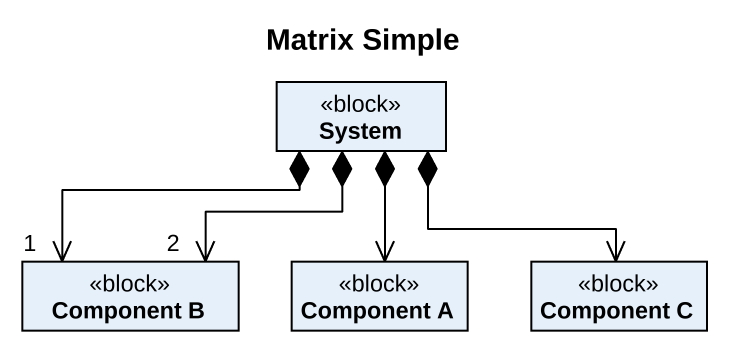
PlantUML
@startuml
title Matrix Simple
hide circle
hide empty members
class System <<block>>
class "Component B" as Component_B <<block>>
class "Component A" as Component_A <<block>>
class "Component C" as Component_C <<block>>
System *--> "1" Component_B
System *--> "2" Component_B
System *--> Component_A
System *--> Component_C
@enduml
